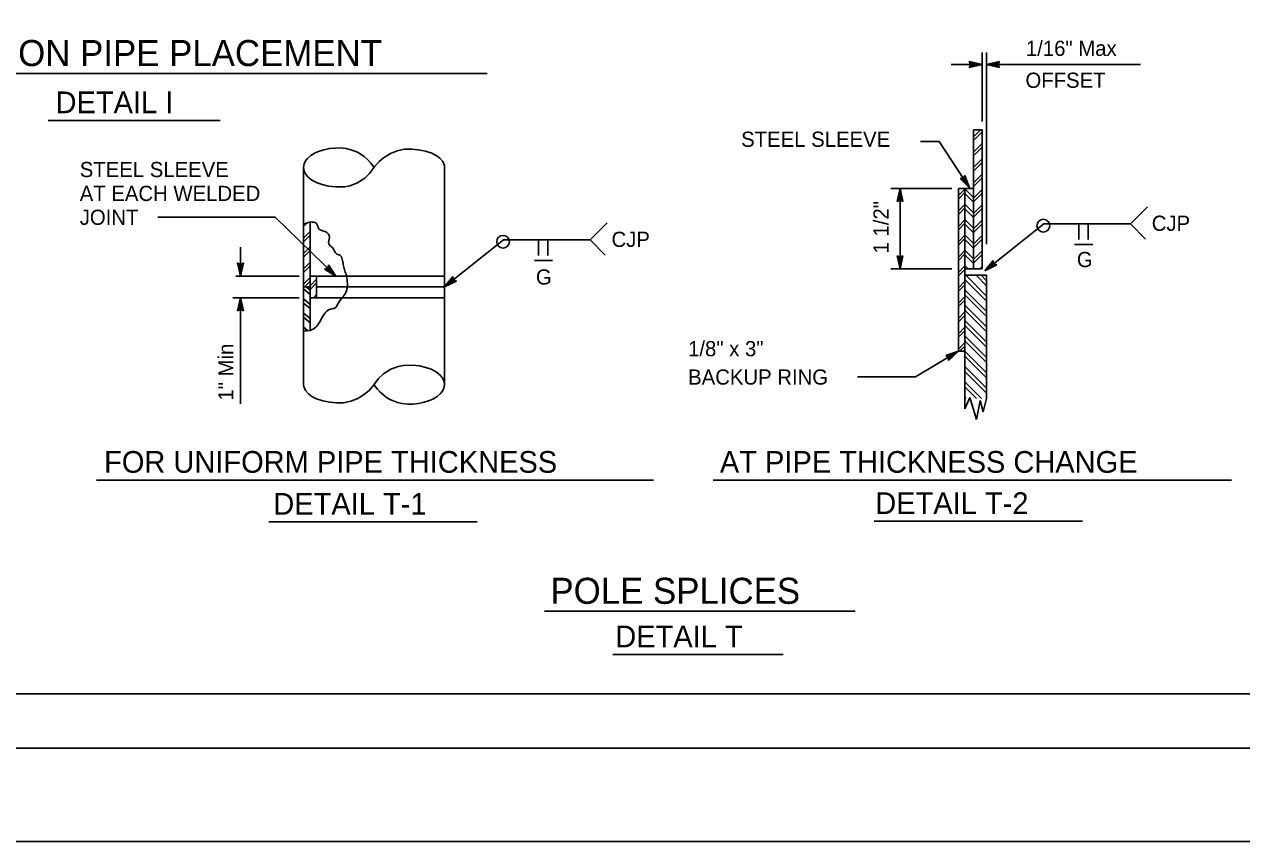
# Model space of a CAD drawing. Extents: x -894 to 866, y -472 to 714.
# Drawn here: x -234 to 327, y -472 to -96 of the extents above; entities that cross this region are included whole.
import ezdxf

# ---------------------------------------------------------------- set-up
doc = ezdxf.new("R2010")
doc.units = 0
for name, color, linetype in [('border_PLOTTING-ELEMENTS', 7, 'Continuous'), ('border_rw_22x34_Cut_Lines', 7, 'Continuous'), ('border_SHEET', 7, 'Continuous'), ('es_DETAIL', 7, 'Continuous'), ('es_DETAIL-anno', 7, 'Continuous')]:
    doc.layers.add(name, color=color, linetype=linetype)

msp = doc.modelspace()

# ---------------------------------------------------------------- linework, layer by layer
at = {"layer": 'border_PLOTTING-ELEMENTS'}
for points in [[(-894.04, -472.45), (865.96, -472.45), (865.96, 713.55), (-894.04, 713.55)], [(-864.04, 670.55), (835.96, 670.55), (835.96, -429.45), (-864.04, -429.45)]]:
    msp.add_lwpolyline(points, close=True, dxfattribs=at)
at = {"layer": 'border_rw_22x34_Cut_Lines'}
msp.add_lwpolyline([(-864.04, 670.55), (835.96, 670.55), (835.96, -429.45), (-864.04, -429.45)], close=True, dxfattribs=at)
at = {"layer": 'border_SHEET'}
msp.add_line((810.96, -404.45), (-814.04, -404.45), dxfattribs=at)
at = {"layer": 'es_DETAIL'}
for p, q in [((203.33, -208.64), (203.33, -144.64)), ((203.33, -144.64), (207.33, -144.64)), ((206.55, -144.64), (203.33, -147.86)), ((207.33, -145.54), (203.33, -149.54)), ((207.33, -208.64), (207.33, -144.64)), ((207.33, -150.93), (203.33, -154.93)), ((207.33, -152.61), (203.33, -156.61)), ((-105.42, -188.08), (-105.42, -161.96)), ((-40.42, -261.96), (-40.42, -161.96)), ((207.33, -158), (203.33, -162)), ((207.33, -159.68), (203.33, -163.68)), ((207.33, -165.07), (203.33, -169.07)), ((207.33, -166.75), (203.33, -170.75)), ((196.33, -246.64), (196.33, -171.64)), ((196.33, -171.64), (203.33, -171.64)), ((199.33, -171.94), (196.33, -174.94)), ((199.33, -173.52), (196.33, -176.52)), ((199.33, -273.2), (199.33, -171.64)), ((203.33, -175.76), (199.33, -171.76)), ((207.33, -172.14), (203.33, -176.14)), ((207.33, -173.82), (203.33, -177.82)), ((199.33, -179.01), (196.33, -182.01)), ((203.33, -177.94), (199.33, -173.94)), ((203.33, -182.84), (199.33, -178.84)), ((207.33, -179.21), (203.33, -183.21)), ((199.33, -180.59), (196.33, -183.59)), ((203.33, -185.01), (199.33, -181.01)), ((207.33, -180.89), (203.33, -184.89)), ((-105.42, -189.1), (-103.8, -187.49)), ((-105.42, -188.08), (-105.42, -216.96)), ((-102.42, -216.96), (-102.42, -187.08)), ((199.33, -186.08), (196.33, -189.08)), ((199.33, -187.67), (196.33, -190.67)), ((203.33, -189.91), (199.33, -185.91)), ((203.33, -192.09), (199.33, -188.09)), ((207.33, -186.28), (203.33, -190.28)), ((207.33, -187.96), (203.33, -191.96)), ((-105.42, -194.45), (-102.42, -191.45)), ((-105.42, -196.18), (-102.42, -193.18)), ((199.33, -193.15), (196.33, -196.15)), ((199.33, -194.74), (196.33, -197.74)), ((203.33, -196.98), (199.33, -192.98)), ((203.33, -199.16), (199.33, -195.16)), ((207.33, -193.35), (203.33, -197.35)), ((207.33, -195.03), (203.33, -199.03)), ((-105.42, -201.52), (-102.42, -198.52)), ((-105.42, -203.25), (-102.42, -200.25)), ((199.33, -200.22), (196.33, -203.22)), ((199.33, -201.81), (196.33, -204.81)), ((203.33, -204.05), (199.33, -200.05)), ((207.33, -200.42), (203.33, -204.42)), ((-105.42, -208.59), (-102.42, -205.59)), ((-105.42, -210.32), (-102.42, -207.32)), ((199.33, -207.29), (196.33, -210.29)), ((203.33, -206.23), (199.33, -202.23)), ((200.84, -208.64), (199.33, -207.12)), ((207.33, -202.1), (203.33, -206.1)), ((207.33, -207.5), (206.19, -208.64)), ((-105.42, -215.66), (-102.42, -212.66)), ((-102.42, -211.96), (-85.57, -211.96)), ((-99.42, -221.96), (-99.42, -211.96)), ((-85.64, -211.96), (-40.42, -211.96)), ((199.33, -208.88), (196.33, -211.88)), ((199.33, -208.64), (207.33, -208.64)), ((199.33, -211.64), (209.33, -211.64)), ((209.33, -221.22), (199.74, -211.64)), ((209.33, -216.43), (204.53, -211.64)), ((209.33, -214.15), (206.81, -211.64)), ((209.33, -268.31), (209.33, -211.64)), ((-105.42, -237.32), (-105.42, -216.96)), ((-105.42, -216.96), (-102.42, -216.96)), ((-105.42, -217.92), (-102.42, -220.44)), ((-104.99, -216.96), (-102.42, -214.39)), ((-104.25, -216.96), (-102.42, -218.5)), ((-102.42, -216.45), (-99.42, -213.45)), ((-102.42, -218.17), (-99.42, -215.17)), ((-102.42, -237), (-102.42, -216.96)), ((-99.42, -216.96), (-85.43, -216.96)), ((-85.43, -216.96), (-40.42, -216.96)), ((199.33, -214.36), (196.33, -217.36)), ((199.33, -215.95), (196.33, -218.95)), ((209.33, -223.51), (199.33, -213.51)), ((209.33, -228.3), (199.33, -218.3)), ((-105.42, -222.51), (-102.42, -225.03)), ((-102.42, -221.96), (-87.58, -221.96)), ((-100.86, -221.96), (-99.42, -220.52)), ((-87.48, -221.96), (-40.42, -221.96)), ((199.33, -221.44), (196.33, -224.44)), ((199.33, -223.02), (196.33, -226.02)), ((209.33, -230.58), (199.33, -220.58)), ((-105.42, -224.45), (-102.42, -226.96)), ((-105.42, -229.04), (-102.42, -231.56)), ((199.33, -228.51), (196.33, -231.51)), ((209.33, -235.37), (199.33, -225.37)), ((209.33, -237.65), (199.33, -227.65)), ((-105.42, -230.97), (-102.42, -233.49)), ((-105.42, -235.57), (-103.56, -237.12)), ((199.33, -230.09), (196.33, -233.09)), ((199.33, -235.58), (196.33, -238.58)), ((209.33, -242.44), (199.33, -232.44)), ((209.33, -244.72), (199.33, -234.72)), ((-102.42, -237), (-105.42, -237.32)), ((-105.42, -261.96), (-105.42, -237.32)), ((199.33, -237.16), (196.33, -240.16)), ((209.33, -249.51), (199.33, -239.51)), ((199.33, -242.65), (196.33, -245.65)), ((196.33, -246.64), (199.33, -246.64)), ((199.33, -244.23), (196.93, -246.64)), ((209.33, -251.79), (199.33, -241.79)), ((209.33, -256.58), (199.33, -246.58)), ((209.33, -258.86), (199.33, -248.86)), ((209.33, -263.65), (199.33, -253.65)), ((209.33, -265.93), (199.33, -255.93)), ((206.92, -268.31), (199.33, -260.72)), ((204.64, -268.31), (199.33, -263)), ((199.85, -268.31), (199.33, -267.79)), ((199.33, -273.2), (201.58, -267.92)), ((201.58, -267.92), (204.71, -278)), ((207.72, -274.51), (209.33, -268.31)), ((204.71, -278), (206.38, -269.34)), ((206.38, -269.34), (207.72, -274.51))]:
    msp.add_line(p, q, dxfattribs=at)
for points in [[(-40.42, -161.96), (-40.51, -161.05), (-41.28, -159.25), (-42.64, -157.7), (-44.23, -156.53), (-46.37, -155.44), (-49.25, -154.46), (-52.59, -153.8), (-55.55, -153.55), (-58.89, -153.61), (-62.2, -154.28), (-65.42, -155.55), (-68.58, -157.49), (-70.61, -159.24), (-72.84, -161.85), (-75.01, -164.81), (-77.22, -166.91), (-80.59, -169.05), (-84.07, -170.35), (-86.42, -170.81), (-90.55, -170.91), (-93.91, -170.55), (-96.84, -169.88), (-99.15, -169.05), (-101.54, -167.78), (-103.48, -166.21), (-104.49, -164.96), (-105.14, -163.61), (-105.42, -161.93), (-105.12, -160.25), (-104.44, -158.9), (-103.59, -157.83), (-102, -156.45), (-99.99, -155.26), (-98.46, -154.59), (-96.07, -153.83), (-93.43, -153.29), (-90.74, -153.02), (-88.54, -152.99), (-85.83, -153.27), (-83.7, -153.78), (-81.36, -154.65), (-80.21, -155.12), (-78.71, -156.1), (-77.49, -156.96), (-75.78, -158.44), (-74.49, -159.82), (-73.6, -160.96), (-72.95, -161.9)], [(-105.42, -261.96), (-105.32, -262.87), (-104.55, -264.67), (-103.19, -266.22), (-101.61, -267.39), (-99.46, -268.49), (-96.58, -269.47), (-93.25, -270.13), (-90.28, -270.38), (-86.95, -270.32), (-83.64, -269.64), (-80.41, -268.38), (-77.26, -266.44), (-75.23, -264.69), (-72.99, -262.07), (-70.82, -259.11), (-68.61, -257.02), (-65.24, -254.87), (-61.77, -253.58), (-59.41, -253.12), (-55.29, -253.01), (-51.92, -253.37), (-48.99, -254.04), (-46.68, -254.87), (-44.29, -256.14), (-42.35, -257.71), (-41.35, -258.97), (-40.69, -260.32), (-40.42, -262), (-40.71, -263.67), (-41.39, -265.03), (-42.24, -266.1), (-43.83, -267.47), (-45.84, -268.66), (-47.37, -269.33), (-49.76, -270.1), (-52.4, -270.63), (-55.09, -270.9), (-57.29, -270.94), (-60, -270.65), (-62.13, -270.14), (-64.47, -269.27), (-65.63, -268.81), (-67.12, -267.83), (-68.34, -266.96), (-70.05, -265.49), (-71.34, -264.1), (-72.23, -262.97), (-72.88, -262.02)]]:
    msp.add_lwpolyline(points, dxfattribs=at)
for points in [[(-102.42, -187.08), (-103.06, -187.25), (-105.42, -188.08)], [(-102.42, -187.08), (-99.46, -187.76), (-98.26, -190.33), (-95.52, -191.53), (-93.46, -194.1), (-93.81, -197.19), (-92.09, -198.9), (-90.04, -201.82), (-88.32, -202.67), (-87.46, -204.9), (-87.12, -206.62), (-86.61, -209.02), (-85.75, -211.25), (-85.24, -214.5), (-85.58, -218.79), (-87.12, -221.36), (-89.35, -224.28), (-90.89, -226.68), (-92.95, -227.19), (-96.21, -229.93), (-97.92, -233.02), (-99.81, -235.59), (-102.42, -237)]]:
    msp.add_spline(points, degree=3, dxfattribs=at)
at = {"layer": 'es_DETAIL-anno'}
for p, q in [((207.33, -140.84), (207.33, -109.08)), ((209.33, -197.35), (209.33, -109.08)), ((192.96, -114.57), (207.33, -114.57)), ((202.13, -114.57), (201.33, -113.23)), ((201.33, -113.23), (201.33, -113.23)), ((201.33, -113.23), (207.33, -114.57)), ((207.33, -114.57), (201.33, -115.9)), ((201.33, -115.9), (202.13, -114.57)), ((201.33, -115.9), (201.33, -115.9)), ((201.55, -113.59), (205.95, -114.57)), ((205.94, -114.58), (201.56, -115.55)), ((204.57, -114.57), (201.74, -115.2)), ((201.78, -113.95), (204.57, -114.57)), ((201.96, -114.3), (203.18, -114.57)), ((203.18, -114.57), (201.98, -114.84)), ((207.33, -114.57), (207.33, -114.57)), ((209.33, -114.57), (215.33, -113.24)), ((209.33, -114.57), (280.2, -114.57)), ((215.33, -115.91), (209.33, -114.57)), ((209.33, -114.57), (209.33, -114.57)), ((215.11, -115.56), (210.71, -114.57)), ((210.72, -114.57), (215.09, -113.6)), ((212.09, -114.58), (214.92, -113.95)), ((214.88, -115.2), (212.09, -114.58)), ((213.47, -114.58), (214.68, -114.31)), ((214.7, -114.85), (213.47, -114.58)), ((215.33, -113.24), (214.53, -114.57)), ((214.53, -114.57), (215.33, -115.91)), ((215.33, -113.24), (215.33, -113.24)), ((215.33, -115.91), (215.33, -115.91)), ((-315.3, -118.62), (-20.76, -118.62)), ((-223.06, -140.32), (-143.79, -140.32)), ((187.46, -150.01), (178.92, -150.01)), ((201.51, -171.39), (187.46, -150.01)), ((197.1, -167.1), (198.65, -167.04)), ((201.51, -171.39), (197.1, -167.1)), ((197.1, -167.1), (197.1, -167.1)), ((200.74, -170.23), (197.53, -167.1)), ((199.99, -169.08), (197.92, -167.06)), ((199.24, -167.92), (198.35, -167.06)), ((198.65, -167.04), (199.33, -165.64)), ((198.79, -166.74), (199.24, -167.92)), ((198.98, -166.41), (199.99, -169.08)), ((199.16, -166.01), (200.75, -170.23)), ((199.33, -165.64), (199.33, -165.64)), ((199.33, -165.64), (201.51, -171.39)), ((193.26, -171.64), (165.18, -171.64)), ((168.11, -177.64), (169.45, -171.64)), ((168.47, -177.42), (169.45, -173.02)), ((169.45, -208.64), (169.45, -171.64)), ((169.45, -171.64), (169.45, -171.64)), ((169.45, -171.64), (170.78, -177.64)), ((169.45, -173.03), (170.42, -177.4)), ((201.51, -171.39), (201.51, -171.39)), ((169.45, -176.84), (168.11, -177.64)), ((168.11, -177.64), (168.11, -177.64)), ((168.83, -177.19), (169.45, -174.4)), ((169.17, -177.01), (169.45, -175.78)), ((169.45, -174.4), (170.07, -177.22)), ((169.45, -175.78), (169.72, -176.99)), ((170.78, -177.64), (169.45, -176.84)), ((170.78, -177.64), (170.78, -177.64)), ((-118.55, -184.92), (-172.49, -184.92)), ((-90.47, -211.96), (-118.55, -184.92)), ((275.6, -187.88), (283.47, -180.02)), ((26.66, -195.28), (34.52, -187.41)), ((208.53, -209.57), (235.7, -187.88)), ((235.7, -187.88), (275.6, -187.88)), ((251.83, -187.98), (251.83, -195.1)), ((256.17, -187.98), (256.17, -195.1)), ((275.6, -187.88), (282.5, -194.95)), ((-40.42, -216.96), (-13.24, -195.28)), ((-13.24, -195.28), (26.66, -195.28)), ((2.89, -195.37), (2.89, -202.49)), ((7.22, -195.37), (7.22, -202.49)), ((26.66, -195.28), (33.56, -202.34)), ((-134.48, -198.72), (-134.48, -211.96)), ((249.91, -197.45), (258.26, -197.45)), ((-134.48, -211.96), (-135.81, -205.96)), ((-135.81, -205.96), (-135.81, -205.96)), ((-135.81, -205.96), (-134.48, -206.76)), ((-134.48, -210.57), (-135.45, -206.2)), ((-134.48, -209.2), (-135.1, -206.37)), ((-134.48, -207.82), (-134.74, -206.61)), ((-134.48, -206.76), (-133.14, -205.96)), ((-133.14, -205.96), (-134.48, -211.96)), ((-133.5, -206.18), (-134.48, -210.58)), ((-133.85, -206.41), (-134.48, -209.2)), ((-134.2, -206.59), (-134.48, -207.82)), ((-133.14, -205.96), (-133.14, -205.96)), ((-94.21, -208.36), (-93.86, -206.84)), ((-93.95, -207.24), (-91.46, -211)), ((-93.86, -206.84), (-93.86, -206.84)), ((-93.86, -206.84), (-90.47, -211.96)), ((0.96, -204.85), (9.31, -204.85)), ((169.45, -208.64), (168.12, -202.64)), ((168.12, -202.64), (168.12, -202.64)), ((168.12, -202.64), (169.45, -203.44)), ((169.45, -207.24), (168.48, -202.87)), ((169.45, -205.87), (168.83, -203.05)), ((169.45, -204.49), (169.19, -203.28)), ((169.45, -203.44), (170.79, -202.64)), ((170.79, -202.64), (169.45, -208.64)), ((170.43, -202.85), (169.45, -207.26)), ((170.08, -203.09), (169.45, -205.87)), ((169.73, -203.26), (169.45, -204.49)), ((170.79, -202.64), (170.79, -202.64)), ((208.53, -209.57), (212.39, -204.79)), ((214.06, -206.87), (208.53, -209.57)), ((213.66, -206.73), (209.61, -208.71)), ((209.62, -208.7), (212.43, -205.21)), ((210.69, -207.85), (212.51, -205.6)), ((213.26, -206.6), (210.69, -207.85)), ((211.77, -206.99), (212.55, -206.02)), ((212.9, -206.43), (211.77, -206.99)), ((212.39, -204.79), (212.39, -204.79)), ((212.39, -204.79), (212.59, -206.33)), ((212.59, -206.33), (214.06, -206.87)), ((214.06, -206.87), (214.06, -206.87)), ((-107.41, -211.96), (-136.66, -211.96)), ((-134.48, -211.96), (-134.48, -211.96)), ((-95.71, -208.76), (-94.21, -208.36)), ((-90.47, -211.96), (-95.71, -208.76)), ((-95.71, -208.76), (-95.71, -208.76)), ((-91.47, -211), (-95.29, -208.66)), ((-92.45, -210.04), (-94.92, -208.54)), ((-93.45, -209.09), (-94.51, -208.44)), ((-94.14, -208.04), (-93.45, -209.09)), ((-94.03, -207.66), (-92.45, -210.04)), ((-90.47, -211.96), (-90.47, -211.96)), ((-40.42, -216.96), (-36.56, -212.18)), ((-39.33, -216.09), (-36.52, -212.61)), ((-38.26, -215.24), (-36.44, -212.99)), ((-36.56, -212.18), (-36.56, -212.18)), ((-36.56, -212.18), (-36.35, -213.72)), ((193.26, -208.64), (165.18, -208.64)), ((169.45, -208.64), (169.45, -208.64)), ((208.53, -209.57), (208.53, -209.57)), ((-34.89, -214.27), (-40.42, -216.96)), ((-40.42, -216.96), (-40.42, -216.96)), ((-35.28, -214.12), (-39.34, -216.1)), ((-35.69, -213.99), (-38.26, -215.24)), ((-37.18, -214.38), (-36.4, -213.42)), ((-36.04, -213.83), (-37.18, -214.38)), ((-36.35, -213.72), (-34.89, -214.27)), ((-34.89, -214.27), (-34.89, -214.27)), ((-107.41, -221.96), (-138.02, -221.96)), ((-135.82, -227.96), (-134.48, -221.96)), ((-135.46, -227.75), (-134.48, -223.34)), ((-134.48, -221.96), (-134.48, -270.81)), ((-134.48, -221.96), (-134.48, -221.96)), ((-134.48, -221.96), (-133.15, -227.96)), ((-134.48, -223.35), (-133.51, -227.73)), ((-134.48, -227.16), (-135.82, -227.96)), ((-135.82, -227.96), (-135.82, -227.96)), ((-135.1, -227.51), (-134.48, -224.73)), ((-134.76, -227.34), (-134.48, -226.11)), ((-134.48, -224.73), (-133.86, -227.55)), ((-134.48, -226.11), (-134.21, -227.32)), ((-133.15, -227.96), (-134.48, -227.16)), ((-133.15, -227.96), (-133.15, -227.96)), ((196.33, -246.64), (176.63, -258.35)), ((190.49, -248.55), (196.33, -246.64)), ((196.33, -246.64), (191.85, -250.85)), ((196.33, -246.64), (196.33, -246.64)), ((191.86, -249.29), (190.49, -248.55)), ((190.49, -248.55), (190.49, -248.55)), ((190.85, -248.75), (195.14, -247.34)), ((191.24, -248.94), (193.95, -248.05)), ((191.57, -249.14), (192.76, -248.75)), ((193.95, -248.05), (191.84, -250.03)), ((191.85, -250.85), (191.86, -249.29)), ((191.85, -250.85), (191.85, -250.85)), ((192.76, -248.75), (191.86, -249.6)), ((195.13, -247.35), (191.87, -250.42)), ((149.86, -258.35), (176.63, -258.35)), ((-200.78, -305.91), (55.83, -305.91)), ((83.3, -305.91), (322.21, -305.91)), ((-121.36, -325.23), (-25.41, -325.23)), ((157.54, -324.91), (253.5, -324.91)), ((5.56, -366.27), (148.77, -366.27)), ((37.11, -386.29), (115.63, -386.29))]:
    msp.add_line(p, q, dxfattribs=at)
for centre in [(235.48, -188.79), (-13.47, -196.18)]:
    msp.add_circle(centre, 2.95, dxfattribs=at)

# ---------------------------------------------------------------- texts
for s, height, p in [('INSPECTION PIPE PLACEMENT', 12, (-310.92, -115.27)), ('1/16" Max', 7, (227.46, -110.6)), ('OFFSET', 7, (227.25, -125.29)), ('DETAIL I', 10, (-219.7, -136.97)), ('STEEL SLEEVE', 7, (96.23, -152.47)), ('STEEL SLEEVE', 7, (-208.55, -166.41)), ('AT EACH WELDED', 7, (-208.55, -177.41)), ('JOINT', 7, (-208.55, -188.41)), ('CJP', 7, (285.45, -191.16)), ('CJP', 7, (36.5, -198.56)), ('G', 7, (250.94, -207.86)), ('G', 7, (1.67, -215.9)), ('1/8" x 3"', 7, (71.79, -248.91)), ('BACKUP RING', 7, (71.8, -261.98)), ('FOR UNIFORM PIPE THICKNESS', 10, (-197.32, -302.57)), ('AT PIPE THICKNESS CHANGE', 10, (86.45, -302.57)), ('DETAIL T-1', 10, (-119.34, -321.89)), ('DETAIL T-2', 10, (158.05, -321.56)), ('POLE SPLICES', 12, (8.35, -362.93)), ('DETAIL T', 10, (38.23, -382.95))]:
    msp.add_text(s, height=height, dxfattribs=at).set_placement(p)
for s, p in [('1 1/2"', (164.18, -201.57)), ('1" Min', (-137.75, -269.34))]:
    msp.add_text(s, height=7, rotation=90, dxfattribs=at).set_placement(p)

doc.saveas('drawing.dxf')
